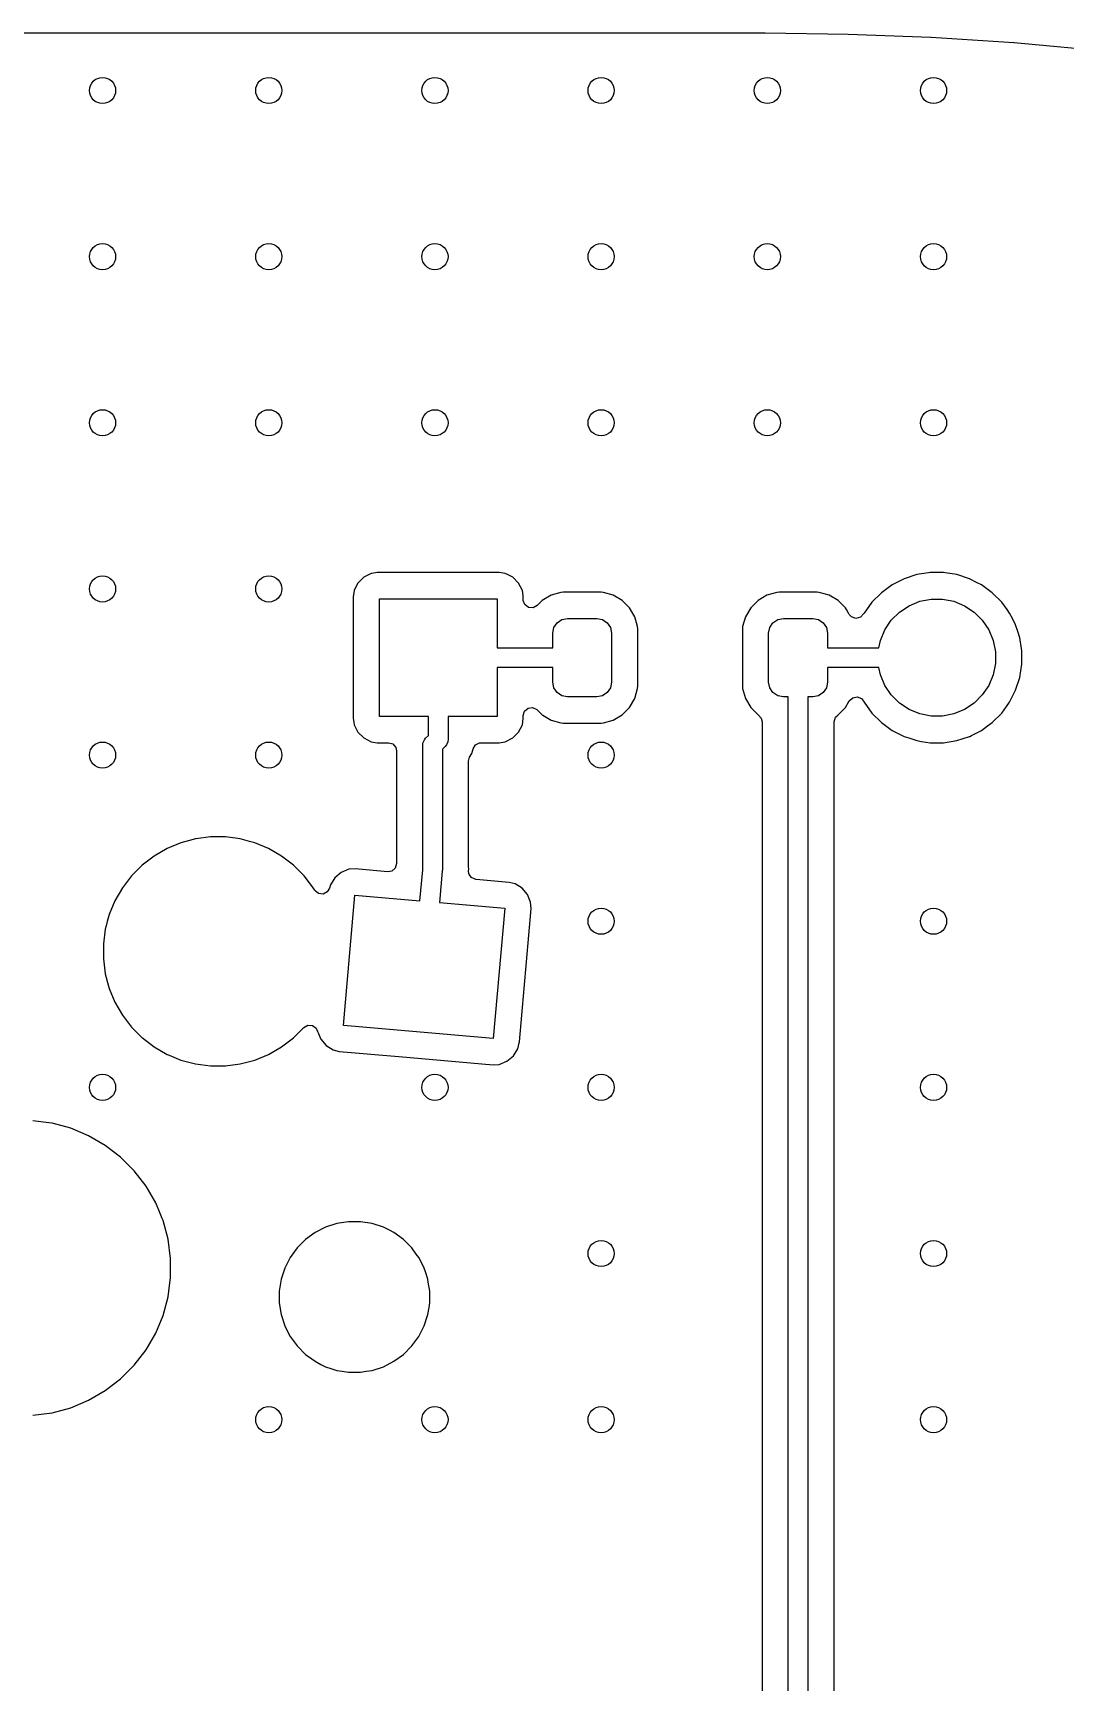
# Model space of a CAD drawing. Extents: x 2.6 to 14.2, y -9.4 to -3.8.
# Drawn here: x 4.741 to 5.362, y -4.788 to -3.796 of the extents above; entities that cross this region are included whole.
import ezdxf

# ---------------------------------------------------------------- set-up
doc = ezdxf.new("R2010")
doc.units = 0
doc.header["$MEASUREMENT"] = 0
doc.layers.add('BLACK', color=7, linetype='CONTINUOUS')

msp = doc.modelspace()

# ---------------------------------------------------------------- linework, layer by layer
at = {"layer": 'BLACK', "linetype": 'CONTINUOUS'}
for p, q in [((2.71917, -3.79592), (5.17827, -3.79592)), ((5.17827, -3.79592), (5.18188, -3.79592)), ((5.18188, -3.79592), (5.18195, -3.79592)), ((5.18195, -3.79592), (5.2318, -3.79656)), ((5.2318, -3.79656), (5.23193, -3.79657)), ((5.23193, -3.79657), (5.28171, -3.7985)), ((5.28171, -3.7985), (5.28184, -3.79851)), ((5.28184, -3.79851), (5.33156, -3.80173)), ((5.33156, -3.80173), (5.33168, -3.80174)), ((5.33168, -3.80174), (5.38131, -3.80625)), ((4.9361, -4.12854), (4.93458, -4.13152)), ((4.93685, -4.12707), (4.9361, -4.12854)), ((4.94038, -4.12353), (4.93685, -4.12707)), ((4.93685, -4.12707), (4.93685, -4.12707)), ((4.93685, -4.12707), (4.93685, -4.12707)), ((4.94483, -4.12127), (4.94038, -4.12353)), ((4.94038, -4.12353), (4.94038, -4.12353)), ((4.94038, -4.12353), (4.94038, -4.12353)), ((4.94534, -4.12119), (4.94483, -4.12127)), ((4.94853, -4.12068), (4.94534, -4.12119)), ((5.02187, -4.12068), (4.94853, -4.12068)), ((5.02557, -4.12127), (5.02187, -4.12068)), ((5.02689, -4.12194), (5.02557, -4.12127)), ((5.03002, -4.12353), (5.02689, -4.12194)), ((5.03355, -4.12707), (5.03002, -4.12353)), ((5.03002, -4.12353), (5.03002, -4.12353)), ((5.03002, -4.12353), (5.03002, -4.12353)), ((5.03582, -4.13152), (5.03355, -4.12707)), ((5.03355, -4.12707), (5.03355, -4.12707)), ((5.03355, -4.12707), (5.03355, -4.12707)), ((5.25837, -4.12809), (5.25185, -4.13283)), ((5.26555, -4.12443), (5.25837, -4.12809)), ((5.27321, -4.12194), (5.26555, -4.12443)), ((5.28021, -4.12083), (5.27321, -4.12194)), ((5.28117, -4.12068), (5.28021, -4.12083)), ((5.28923, -4.12068), (5.28117, -4.12068)), ((5.29029, -4.12085), (5.28923, -4.12068)), ((5.29719, -4.12194), (5.29029, -4.12085)), ((5.30486, -4.12443), (5.29719, -4.12194)), ((5.30955, -4.12682), (5.30486, -4.12443)), ((5.31204, -4.12809), (5.30955, -4.12682)), ((5.31856, -4.13283), (5.31204, -4.12809)), ((5.31204, -4.12809), (5.31204, -4.12809)), ((5.31204, -4.12809), (5.31204, -4.12809)), ((4.93458, -4.13152), (4.934, -4.13521)), ((4.934, -4.13521), (4.934, -4.20856)), ((4.94977, -4.20731), (4.94977, -4.13645)), ((4.94977, -4.13645), (5.02063, -4.13645)), ((5.02063, -4.13645), (5.02063, -4.16598)), ((5.0363, -4.13457), (5.03582, -4.13152)), ((5.0364, -4.13521), (5.0363, -4.13457)), ((5.0364, -4.13706), (5.0364, -4.13521)), ((5.03641, -4.13741), (5.0364, -4.13706)), ((5.03738, -4.13999), (5.03641, -4.13741)), ((5.04774, -4.13751), (5.04474, -4.14051)), ((5.0531, -4.13434), (5.04774, -4.1375)), ((5.04774, -4.1375), (5.04774, -4.13751)), ((5.05907, -4.1326), (5.0531, -4.13434)), ((5.0531, -4.13434), (5.0531, -4.13434)), ((5.06047, -4.13249), (5.05907, -4.1326)), ((5.08316, -4.13249), (5.06047, -4.13249)), ((5.06047, -4.13249), (5.06047, -4.13249)), ((5.08456, -4.1326), (5.08316, -4.13249)), ((5.09053, -4.13434), (5.08456, -4.1326)), ((5.08456, -4.1326), (5.08456, -4.1326)), ((5.09589, -4.1375), (5.09053, -4.13434)), ((5.09053, -4.13434), (5.09053, -4.13434)), ((5.09589, -4.13751), (5.09589, -4.1375)), ((5.10029, -4.1419), (5.09589, -4.13751)), ((5.17766, -4.13751), (5.17327, -4.1419)), ((5.18302, -4.13434), (5.17766, -4.1375)), ((5.17766, -4.1375), (5.17766, -4.13751)), ((5.18899, -4.1326), (5.18302, -4.13434)), ((5.18302, -4.13434), (5.18302, -4.13434)), ((5.19039, -4.13249), (5.18899, -4.1326)), ((5.21308, -4.13249), (5.19039, -4.13249)), ((5.19039, -4.13249), (5.19039, -4.13249)), ((5.21448, -4.1326), (5.21308, -4.13249)), ((5.22045, -4.13434), (5.21448, -4.1326)), ((5.21448, -4.1326), (5.21448, -4.1326)), ((5.22581, -4.1375), (5.22045, -4.13434)), ((5.22045, -4.13434), (5.22045, -4.13434)), ((5.22581, -4.13751), (5.22581, -4.1375)), ((5.23021, -4.1419), (5.22581, -4.13751)), ((5.24615, -4.13853), (5.24141, -4.14505)), ((5.25185, -4.13283), (5.24615, -4.13853)), ((5.2685, -4.14063), (5.27492, -4.13797)), ((5.27492, -4.13797), (5.28173, -4.13662)), ((5.28173, -4.13662), (5.28867, -4.13662)), ((5.28867, -4.13662), (5.29549, -4.13797)), ((5.29549, -4.13797), (5.3019, -4.14063)), ((5.32425, -4.13853), (5.31856, -4.13283)), ((5.32746, -4.14294), (5.32425, -4.13853)), ((5.03958, -4.14164), (5.03738, -4.13999)), ((5.04232, -4.14183), (5.03958, -4.14164)), ((5.04474, -4.14051), (5.04232, -4.14183)), ((5.05957, -4.14893), (5.06296, -4.14826)), ((5.06296, -4.14826), (5.08067, -4.14826)), ((5.08067, -4.14826), (5.08406, -4.14893)), ((5.10085, -4.14287), (5.10029, -4.1419)), ((5.10029, -4.1419), (5.10029, -4.1419)), ((5.10345, -4.14726), (5.10085, -4.14287)), ((5.10519, -4.15324), (5.10345, -4.14726)), ((5.1701, -4.14726), (5.16836, -4.15323)), ((5.17326, -4.1419), (5.1701, -4.14726)), ((5.1701, -4.14726), (5.1701, -4.14726)), ((5.17327, -4.1419), (5.17326, -4.1419)), ((5.18949, -4.14893), (5.19288, -4.14826)), ((5.19288, -4.14826), (5.21059, -4.14826)), ((5.21059, -4.14826), (5.21398, -4.14893)), ((5.23078, -4.14287), (5.23021, -4.1419)), ((5.23021, -4.1419), (5.23021, -4.1419)), ((5.23207, -4.14505), (5.23078, -4.14287)), ((5.23256, -4.14589), (5.23207, -4.14505)), ((5.23395, -4.1474), (5.23256, -4.14589)), ((5.23656, -4.14828), (5.23395, -4.1474)), ((5.23923, -4.14762), (5.23656, -4.14828)), ((5.24112, -4.14562), (5.23923, -4.14762)), ((5.24141, -4.14505), (5.24112, -4.14562)), ((5.25781, -4.1494), (5.26272, -4.14449)), ((5.26272, -4.14449), (5.2685, -4.14063)), ((5.3019, -4.14063), (5.30768, -4.14449)), ((5.30768, -4.14449), (5.31259, -4.1494)), ((5.32899, -4.14505), (5.32746, -4.14294)), ((5.33068, -4.14835), (5.32899, -4.14505)), ((5.33265, -4.15223), (5.33068, -4.14835)), ((5.0541, -4.15712), (5.05477, -4.15373)), ((5.0541, -4.16598), (5.0541, -4.15712)), ((5.05477, -4.15373), (5.05669, -4.15085)), ((5.05669, -4.15085), (5.05957, -4.14893)), ((5.08406, -4.14893), (5.08694, -4.15085)), ((5.08694, -4.15085), (5.08886, -4.15373)), ((5.08886, -4.15373), (5.08953, -4.15712)), ((5.08953, -4.15712), (5.08953, -4.18665)), ((5.1053, -4.15463), (5.10519, -4.15324)), ((5.1053, -4.18913), (5.1053, -4.15463)), ((5.16836, -4.15324), (5.16825, -4.15463)), ((5.16825, -4.15463), (5.16825, -4.18913)), ((5.16836, -4.15323), (5.16836, -4.15324)), ((5.18402, -4.15712), (5.18469, -4.15373)), ((5.18402, -4.18665), (5.18402, -4.15712)), ((5.18469, -4.15373), (5.18661, -4.15085)), ((5.18661, -4.15085), (5.18949, -4.14893)), ((5.21398, -4.14893), (5.21686, -4.15085)), ((5.21686, -4.15085), (5.21878, -4.15373)), ((5.21878, -4.15373), (5.21945, -4.15712)), ((5.21945, -4.15712), (5.21945, -4.16598)), ((5.25129, -4.1616), (5.25395, -4.15518)), ((5.25395, -4.15518), (5.25781, -4.1494)), ((5.31259, -4.1494), (5.31645, -4.15518)), ((5.31645, -4.15518), (5.31911, -4.1616)), ((5.33392, -4.15612), (5.33265, -4.15223)), ((5.33265, -4.15223), (5.33265, -4.15223)), ((5.33265, -4.15223), (5.33265, -4.15223)), ((5.33514, -4.15989), (5.33392, -4.15612)), ((5.02063, -4.16598), (5.0541, -4.16598)), ((5.21945, -4.16598), (5.25042, -4.16598)), ((5.25042, -4.16598), (5.25129, -4.1616)), ((5.31911, -4.1616), (5.32046, -4.16841)), ((5.32046, -4.16841), (5.32046, -4.17535)), ((5.33618, -4.16645), (5.33514, -4.15989)), ((5.3364, -4.16785), (5.33618, -4.16645)), ((5.3364, -4.17591), (5.3364, -4.16785)), ((5.02457, -4.17779), (5.02063, -4.17779)), ((5.02063, -4.17779), (5.02063, -4.20731)), ((5.0541, -4.17779), (5.02457, -4.17779)), ((5.0541, -4.18665), (5.0541, -4.17779)), ((5.24406, -4.17779), (5.21945, -4.17779)), ((5.21945, -4.17779), (5.21945, -4.18665)), ((5.25042, -4.17779), (5.24406, -4.17779)), ((5.25129, -4.18217), (5.25042, -4.17779)), ((5.32046, -4.17535), (5.31911, -4.18217)), ((5.33514, -4.18387), (5.3364, -4.17591)), ((5.05477, -4.19004), (5.0541, -4.18665)), ((5.08953, -4.18665), (5.08886, -4.19004)), ((5.18469, -4.19004), (5.18402, -4.18665)), ((5.21945, -4.18665), (5.21878, -4.19004)), ((5.25395, -4.18858), (5.25129, -4.18217)), ((5.31911, -4.18217), (5.31645, -4.18858)), ((5.33265, -4.19154), (5.33514, -4.18387)), ((5.05669, -4.19291), (5.05477, -4.19004)), ((5.05957, -4.19483), (5.05669, -4.19291)), ((5.06296, -4.1955), (5.05957, -4.19483)), ((5.08067, -4.1955), (5.06296, -4.1955)), ((5.08406, -4.19483), (5.08067, -4.1955)), ((5.08694, -4.19291), (5.08406, -4.19483)), ((5.08886, -4.19004), (5.08694, -4.19291)), ((5.10029, -4.20186), (5.10345, -4.1965)), ((5.10345, -4.1965), (5.10519, -4.19053)), ((5.10519, -4.19053), (5.1053, -4.18913)), ((5.16825, -4.18913), (5.16825, -4.18913)), ((5.16825, -4.18913), (5.16836, -4.19053)), ((5.16836, -4.19053), (5.1701, -4.1965)), ((5.1701, -4.1965), (5.1701, -4.1965)), ((5.1701, -4.1965), (5.17326, -4.20186)), ((5.18661, -4.19291), (5.18469, -4.19004)), ((5.18949, -4.19483), (5.18661, -4.19291)), ((5.19288, -4.1955), (5.18949, -4.19483)), ((5.19583, -4.1955), (5.19288, -4.1955)), ((5.19583, -4.88118), (5.19583, -4.1955)), ((5.21059, -4.1955), (5.20764, -4.1955)), ((5.20764, -4.1955), (5.20764, -4.88363)), ((5.21398, -4.19483), (5.21059, -4.1955)), ((5.21686, -4.19291), (5.21398, -4.19483)), ((5.21878, -4.19004), (5.21686, -4.19291)), ((5.23021, -4.20186), (5.23256, -4.19787)), ((5.23256, -4.19787), (5.23458, -4.196)), ((5.23458, -4.196), (5.23728, -4.1955)), ((5.23728, -4.1955), (5.23982, -4.19655)), ((5.23982, -4.19655), (5.24112, -4.19814)), ((5.24112, -4.19814), (5.24141, -4.19872)), ((5.25781, -4.19436), (5.25395, -4.18858)), ((5.26272, -4.19927), (5.25781, -4.19436)), ((5.31259, -4.19436), (5.30768, -4.19927)), ((5.31645, -4.18858), (5.31259, -4.19436)), ((5.32899, -4.19872), (5.33265, -4.19154)), ((4.9793, -4.20731), (4.94977, -4.20731)), ((4.9793, -4.21872), (4.9793, -4.20731)), ((5.02063, -4.20731), (4.99111, -4.20731)), ((4.99111, -4.20731), (4.99111, -4.22116)), ((5.0364, -4.2067), (5.03718, -4.20406)), ((5.0364, -4.20856), (5.0364, -4.2067)), ((5.03718, -4.20406), (5.03926, -4.20226)), ((5.03926, -4.20226), (5.04198, -4.20187)), ((5.04198, -4.20187), (5.04448, -4.20301)), ((5.04448, -4.20301), (5.04474, -4.20325)), ((5.04474, -4.20325), (5.04774, -4.20626)), ((5.04774, -4.20626), (5.04774, -4.20626)), ((5.04774, -4.20626), (5.04811, -4.20647)), ((5.04811, -4.20647), (5.0531, -4.20943)), ((5.09053, -4.20943), (5.09589, -4.20626)), ((5.09589, -4.20626), (5.10029, -4.20186)), ((5.17326, -4.20186), (5.17327, -4.20186)), ((5.17327, -4.20186), (5.17766, -4.20626)), ((5.17766, -4.20626), (5.17766, -4.20626)), ((5.17766, -4.20626), (5.17767, -4.20626)), ((5.17767, -4.20626), (5.17767, -4.20626)), ((5.17767, -4.20626), (5.17791, -4.20645)), ((5.17791, -4.20645), (5.17788, -4.20649)), ((5.17788, -4.20649), (5.17954, -4.20827)), ((5.17954, -4.20827), (5.18006, -4.21046)), ((5.22341, -4.21046), (5.22418, -4.20782)), ((5.22418, -4.20782), (5.22559, -4.20647)), ((5.22557, -4.20645), (5.22581, -4.20626)), ((5.22559, -4.20647), (5.22557, -4.20645)), ((5.22581, -4.20626), (5.23021, -4.20186)), ((5.22581, -4.20626), (5.22581, -4.20626)), ((5.22581, -4.20626), (5.22581, -4.20626)), ((5.22581, -4.20626), (5.22581, -4.20626)), ((5.24141, -4.19872), (5.24615, -4.20524)), ((5.24615, -4.20524), (5.25185, -4.21094)), ((5.2685, -4.20313), (5.26272, -4.19927)), ((5.27492, -4.20579), (5.2685, -4.20313)), ((5.28173, -4.20714), (5.27492, -4.20579)), ((5.28867, -4.20714), (5.28173, -4.20714)), ((5.29549, -4.20579), (5.28867, -4.20714)), ((5.3019, -4.20313), (5.29549, -4.20579)), ((5.30768, -4.19927), (5.3019, -4.20313)), ((5.31856, -4.21094), (5.32425, -4.20524)), ((5.32425, -4.20524), (5.32713, -4.20128)), ((5.32425, -4.20524), (5.32425, -4.20524)), ((5.32425, -4.20524), (5.32425, -4.20524)), ((5.32713, -4.20128), (5.32899, -4.19872)), ((4.934, -4.20856), (4.93434, -4.21073)), ((4.93434, -4.21073), (4.93458, -4.21225)), ((4.93458, -4.21225), (4.93685, -4.2167)), ((4.93685, -4.2167), (4.93685, -4.2167)), ((4.93685, -4.2167), (4.93685, -4.2167)), ((4.93685, -4.2167), (4.94038, -4.22023)), ((5.03002, -4.22023), (5.03355, -4.2167)), ((5.03355, -4.2167), (5.03582, -4.21225)), ((5.03582, -4.21225), (5.0364, -4.20856)), ((5.03582, -4.21225), (5.03582, -4.21225)), ((5.03582, -4.21225), (5.03582, -4.21225)), ((5.0531, -4.20943), (5.05907, -4.21116)), ((5.05907, -4.21116), (5.06047, -4.21127)), ((5.06047, -4.21127), (5.08316, -4.21127)), ((5.08316, -4.21127), (5.08456, -4.21116)), ((5.08456, -4.21116), (5.09053, -4.20943)), ((5.18006, -4.21046), (5.18006, -4.87263)), ((5.22341, -4.88648), (5.22341, -4.21046)), ((5.25185, -4.21094), (5.25683, -4.21456)), ((5.25683, -4.21456), (5.25837, -4.21567)), ((5.25837, -4.21567), (5.26285, -4.21796)), ((5.26285, -4.21796), (5.26555, -4.21933)), ((5.30616, -4.21867), (5.31204, -4.21567)), ((5.31204, -4.21567), (5.3157, -4.21301)), ((5.3157, -4.21301), (5.31856, -4.21094)), ((5.31856, -4.21094), (5.31856, -4.21094)), ((5.31856, -4.21094), (5.31856, -4.21094)), ((4.94038, -4.22023), (4.94038, -4.22023)), ((4.94038, -4.22023), (4.94038, -4.22023)), ((4.94038, -4.22023), (4.94483, -4.2225)), ((4.94483, -4.2225), (4.94483, -4.2225)), ((4.94483, -4.2225), (4.94853, -4.22308)), ((4.94853, -4.22308), (4.94853, -4.22308)), ((4.94853, -4.22308), (4.95522, -4.22308)), ((4.95522, -4.22308), (4.95786, -4.22386)), ((4.95786, -4.22386), (4.95966, -4.22594)), ((4.95966, -4.22594), (4.9601, -4.22796)), ((4.9601, -4.22796), (4.9601, -4.29588)), ((4.97587, -4.22459), (4.97598, -4.22343)), ((4.97587, -4.29958), (4.97587, -4.22459)), ((4.97598, -4.22343), (4.9765, -4.2222)), ((4.9765, -4.2222), (4.97687, -4.22131)), ((4.97687, -4.22131), (4.9776, -4.22041)), ((4.9776, -4.22041), (4.9793, -4.21872)), ((4.98938, -4.22534), (4.98768, -4.22703)), ((4.98768, -4.22703), (4.98768, -4.29984)), ((4.99011, -4.22444), (4.98938, -4.22534)), ((4.9909, -4.22254), (4.99011, -4.22444)), ((4.99099, -4.22231), (4.9909, -4.22254)), ((4.99111, -4.22116), (4.99099, -4.22231)), ((5.0054, -4.22953), (5.00613, -4.22681)), ((5.00613, -4.22681), (5.00615, -4.2267)), ((5.00613, -4.22681), (5.00613, -4.22681)), ((5.00615, -4.2267), (5.00759, -4.22435)), ((5.00759, -4.22435), (5.01006, -4.22315)), ((5.01006, -4.22315), (5.01087, -4.22308)), ((5.01087, -4.22308), (5.02187, -4.22308)), ((5.02187, -4.22308), (5.02557, -4.2225)), ((5.02187, -4.22308), (5.02187, -4.22308)), ((5.02557, -4.2225), (5.03002, -4.22023)), ((5.26555, -4.21933), (5.26555, -4.21933)), ((5.26555, -4.21933), (5.26555, -4.21933)), ((5.26555, -4.21933), (5.26831, -4.22023)), ((5.26831, -4.22023), (5.27321, -4.22182)), ((5.27321, -4.22182), (5.27605, -4.22227)), ((5.27605, -4.22227), (5.28117, -4.22308)), ((5.28117, -4.22308), (5.28117, -4.22308)), ((5.28117, -4.22308), (5.28923, -4.22308)), ((5.28923, -4.22308), (5.29719, -4.22182)), ((5.28923, -4.22308), (5.28923, -4.22308)), ((5.29719, -4.22182), (5.30486, -4.21933)), ((5.30486, -4.21933), (5.30499, -4.21926)), ((5.30499, -4.21926), (5.30616, -4.21867)), ((5.00345, -4.23421), (5.0041, -4.23177)), ((5.00345, -4.29752), (5.00345, -4.23421)), ((5.0041, -4.23177), (5.0054, -4.22953)), ((4.82207, -4.28679), (4.81424, -4.29131)), ((4.83041, -4.28334), (4.82207, -4.28679)), ((4.82207, -4.28679), (4.82207, -4.28679)), ((4.83547, -4.28198), (4.83041, -4.28334)), ((4.83914, -4.281), (4.83547, -4.28198)), ((4.83957, -4.28094), (4.83914, -4.281)), ((4.8481, -4.27982), (4.83957, -4.28094)), ((4.85713, -4.27982), (4.8481, -4.27982)), ((4.8481, -4.27982), (4.8481, -4.27982)), ((4.86459, -4.2808), (4.85713, -4.27982)), ((4.85713, -4.27982), (4.85713, -4.27982)), ((4.86609, -4.281), (4.86459, -4.2808)), ((4.87156, -4.28247), (4.86609, -4.281)), ((4.87481, -4.28334), (4.87156, -4.28247)), ((4.88316, -4.28679), (4.87481, -4.28334)), ((4.89098, -4.29131), (4.88316, -4.28679)), ((4.88316, -4.28679), (4.88316, -4.28679)), ((4.80708, -4.29681), (4.80069, -4.3032)), ((4.81424, -4.29131), (4.80708, -4.29681)), ((4.89815, -4.29681), (4.89098, -4.29131)), ((4.90454, -4.3032), (4.89815, -4.29681)), ((4.89815, -4.29681), (4.89815, -4.29681)), ((4.9601, -4.29588), (4.95933, -4.29852)), ((5.00345, -4.29757), (5.00345, -4.29752)), ((5.00345, -4.29759), (5.00345, -4.29757)), ((5.00345, -4.29798), (5.00345, -4.29759)), ((4.80069, -4.3032), (4.79519, -4.31037)), ((4.90539, -4.30431), (4.90454, -4.3032)), ((4.90454, -4.3032), (4.90454, -4.3032)), ((4.90454, -4.3032), (4.90454, -4.3032)), ((4.91004, -4.31037), (4.90539, -4.30431)), ((4.92297, -4.30437), (4.92032, -4.30861)), ((4.92679, -4.30116), (4.92297, -4.30437)), ((4.93142, -4.29929), (4.92679, -4.30116)), ((4.93515, -4.29903), (4.93142, -4.29929)), ((4.95479, -4.30075), (4.93515, -4.29903)), ((4.95725, -4.30032), (4.95479, -4.30075)), ((4.95933, -4.29852), (4.95725, -4.30032)), ((4.97423, -4.31828), (4.97587, -4.29958)), ((4.98766, -4.30036), (4.986, -4.3193)), ((4.98768, -4.29984), (4.98766, -4.3001)), ((4.98766, -4.3001), (4.98766, -4.30036)), ((5.00362, -4.29889), (5.00345, -4.29798)), ((5.00349, -4.30035), (5.00362, -4.29889)), ((5.00349, -4.3006), (5.00349, -4.30035)), ((5.00366, -4.30157), (5.00349, -4.3006)), ((5.00371, -4.30197), (5.00366, -4.30157)), ((5.00375, -4.30203), (5.00371, -4.30197)), ((5.00377, -4.30217), (5.00375, -4.30203)), ((5.00452, -4.3032), (5.00377, -4.30217)), ((5.00523, -4.30427), (5.00452, -4.3032)), ((5.00532, -4.30431), (5.00523, -4.30427)), ((5.00538, -4.30439), (5.00532, -4.30431)), ((5.00657, -4.30486), (5.00538, -4.30439)), ((5.00774, -4.30537), (5.00657, -4.30486)), ((5.00785, -4.30536), (5.00774, -4.30537)), ((5.00795, -4.3054), (5.00785, -4.30536)), ((5.02783, -4.30714), (5.00795, -4.3054)), ((5.02964, -4.30759), (5.02783, -4.30714)), ((5.02783, -4.30714), (5.02783, -4.30714)), ((5.02783, -4.30714), (5.02783, -4.30714)), ((5.02783, -4.30714), (5.02783, -4.30714)), ((5.03146, -4.30804), (5.02964, -4.30759)), ((4.79519, -4.31037), (4.79067, -4.31819)), ((4.91087, -4.31181), (4.91004, -4.31037)), ((4.91004, -4.31037), (4.91004, -4.31037)), ((4.91004, -4.31037), (4.91004, -4.31037)), ((4.9111, -4.31217), (4.91087, -4.31181)), ((4.91326, -4.31389), (4.9111, -4.31217)), ((4.91599, -4.31417), (4.91326, -4.31389)), ((4.91845, -4.31292), (4.91599, -4.31417)), ((4.91984, -4.31055), (4.91845, -4.31292)), ((4.92032, -4.30861), (4.91984, -4.31055)), ((4.92032, -4.30861), (4.92032, -4.30861)), ((4.92815, -4.39328), (4.93501, -4.31484)), ((4.93501, -4.31484), (4.97423, -4.31828)), ((5.03569, -4.31069), (5.03146, -4.30804)), ((5.03146, -4.30804), (5.03146, -4.30804)), ((5.03891, -4.31451), (5.03569, -4.31069)), ((5.04078, -4.31915), (5.03891, -4.31451)), ((4.78721, -4.32654), (4.78609, -4.33073)), ((4.79067, -4.31819), (4.78721, -4.32654)), ((4.79067, -4.31819), (4.79067, -4.31819)), ((4.986, -4.3193), (5.02522, -4.32274)), ((5.02522, -4.32274), (5.01836, -4.40118)), ((5.03402, -4.4031), (5.04104, -4.32287)), ((5.04103, -4.32281), (5.04078, -4.31915)), ((5.04104, -4.32287), (5.04103, -4.32281)), ((4.78488, -4.33526), (4.7837, -4.34422)), ((4.78541, -4.33327), (4.78488, -4.33526)), ((4.78488, -4.33526), (4.78488, -4.33526)), ((4.78609, -4.33073), (4.78541, -4.33327)), ((4.7837, -4.34422), (4.7837, -4.35325)), ((4.7837, -4.35325), (4.78464, -4.36041)), ((4.78464, -4.36041), (4.78488, -4.36221)), ((4.78488, -4.36221), (4.78688, -4.36968)), ((4.78688, -4.36968), (4.78721, -4.37094)), ((4.78721, -4.37094), (4.79067, -4.37928)), ((4.79067, -4.37928), (4.79067, -4.37928)), ((4.79067, -4.37928), (4.79519, -4.38711)), ((4.79519, -4.38711), (4.80069, -4.39427)), ((4.80069, -4.39427), (4.80069, -4.39427)), ((4.80069, -4.39427), (4.80708, -4.40066)), ((4.89815, -4.40066), (4.90437, -4.39444)), ((4.90437, -4.39444), (4.90678, -4.39313)), ((4.90678, -4.39313), (4.90953, -4.39332)), ((4.90953, -4.39332), (4.91173, -4.39497)), ((4.91173, -4.39497), (4.91245, -4.39652)), ((4.91245, -4.39652), (4.91245, -4.39652)), ((4.91245, -4.39652), (4.91247, -4.39657)), ((4.91247, -4.39657), (4.91258, -4.3968)), ((4.91258, -4.3968), (4.9126, -4.39688)), ((4.9126, -4.39688), (4.9126, -4.39688)), ((4.9126, -4.39688), (4.91308, -4.39807)), ((5.01836, -4.40118), (4.92815, -4.39328)), ((4.80708, -4.40066), (4.80708, -4.40066)), ((4.80708, -4.40066), (4.80708, -4.40066)), ((4.80708, -4.40066), (4.80724, -4.40079)), ((4.80724, -4.40079), (4.81424, -4.40616)), ((4.81424, -4.40616), (4.81424, -4.40616)), ((4.81424, -4.40616), (4.81424, -4.40616)), ((4.81424, -4.40616), (4.82207, -4.41068)), ((4.88316, -4.41068), (4.89098, -4.40616)), ((4.89098, -4.40616), (4.89815, -4.40066)), ((4.91308, -4.39807), (4.91429, -4.40107)), ((4.91429, -4.40107), (4.91447, -4.40151)), ((4.91447, -4.40151), (4.91768, -4.40533)), ((4.91768, -4.40533), (4.92191, -4.40798)), ((5.03305, -4.40741), (5.03396, -4.40379)), ((5.03396, -4.40379), (5.03402, -4.4031)), ((4.82207, -4.41068), (4.82207, -4.41068)), ((4.82207, -4.41068), (4.82207, -4.41068)), ((4.82207, -4.41068), (4.82337, -4.41122)), ((4.82337, -4.41122), (4.83041, -4.41414)), ((4.83041, -4.41414), (4.83914, -4.41647)), ((4.83914, -4.41647), (4.8481, -4.41765)), ((4.85713, -4.41765), (4.86609, -4.41647)), ((4.86609, -4.41647), (4.87481, -4.41414)), ((4.87481, -4.41414), (4.88316, -4.41068)), ((4.92191, -4.40798), (4.92554, -4.40888)), ((4.92554, -4.40888), (4.92554, -4.40888)), ((4.92554, -4.40888), (4.92554, -4.40888)), ((4.92554, -4.40888), (4.92554, -4.40888)), ((4.92554, -4.40888), (4.96158, -4.41204)), ((4.96158, -4.41204), (5.01822, -4.41699)), ((5.01822, -4.41699), (5.02195, -4.41673)), ((5.02195, -4.41673), (5.02658, -4.41486)), ((5.02658, -4.41486), (5.03041, -4.41165)), ((5.03041, -4.41165), (5.03305, -4.40741)), ((4.8481, -4.41765), (4.8481, -4.41765)), ((4.8481, -4.41765), (4.85713, -4.41765)), ((4.85713, -4.41765), (4.85713, -4.41765)), ((4.75096, -4.45192), (4.74137, -4.45066)), ((4.74137, -4.45066), (4.74137, -4.45066)), ((4.75289, -4.45217), (4.75096, -4.45192)), ((4.7641, -4.45518), (4.75289, -4.45217)), ((4.77483, -4.45962), (4.7641, -4.45518)), ((4.7641, -4.45518), (4.7641, -4.45518)), ((4.7641, -4.45518), (4.7641, -4.45518)), ((4.77484, -4.45962), (4.77483, -4.45962)), ((4.78489, -4.46543), (4.77484, -4.45962)), ((4.79411, -4.4725), (4.78489, -4.46543)), ((4.80232, -4.48071), (4.79411, -4.4725)), ((4.79411, -4.4725), (4.79411, -4.4725)), ((4.80939, -4.48993), (4.80232, -4.48071)), ((4.80232, -4.48071), (4.80232, -4.48071)), ((4.8152, -4.49998), (4.80939, -4.48993)), ((4.8152, -4.49999), (4.8152, -4.49998)), ((4.81787, -4.50644), (4.8152, -4.49999)), ((4.81911, -4.50942), (4.81787, -4.50644)), ((4.81964, -4.51072), (4.81911, -4.50942)), ((4.82265, -4.52194), (4.81964, -4.51072)), ((4.91741, -4.51471), (4.91106, -4.51795)), ((4.9242, -4.51251), (4.91741, -4.51471)), ((4.91741, -4.51471), (4.91741, -4.51471)), ((4.93124, -4.5114), (4.9242, -4.51251)), ((4.93837, -4.5114), (4.93124, -4.5114)), ((4.93124, -4.5114), (4.93124, -4.5114)), ((4.94541, -4.51251), (4.93837, -4.5114)), ((4.93837, -4.5114), (4.93837, -4.5114)), ((4.95219, -4.51471), (4.94541, -4.51251)), ((4.95581, -4.51656), (4.95219, -4.51471)), ((4.95219, -4.51471), (4.95219, -4.51471)), ((4.82417, -4.53345), (4.82265, -4.52194)), ((4.90529, -4.52214), (4.90025, -4.52718)), ((4.91106, -4.51795), (4.90529, -4.52214)), ((4.90529, -4.52214), (4.90529, -4.52214)), ((4.95854, -4.51795), (4.95581, -4.51656)), ((4.96431, -4.52214), (4.95854, -4.51795)), ((4.95854, -4.51795), (4.95854, -4.51795)), ((4.95854, -4.51795), (4.95854, -4.51795)), ((4.96935, -4.52718), (4.96431, -4.52214)), ((4.96431, -4.52214), (4.96431, -4.52214)), ((4.82417, -4.54507), (4.82417, -4.53345)), ((4.89606, -4.53295), (4.89283, -4.5393)), ((4.90025, -4.52718), (4.89606, -4.53295)), ((4.90025, -4.52718), (4.90025, -4.52718)), ((4.97201, -4.53084), (4.96935, -4.52718)), ((4.96935, -4.52718), (4.96935, -4.52718)), ((4.97354, -4.53295), (4.97201, -4.53084)), ((4.97553, -4.53685), (4.97354, -4.53295)), ((4.8231, -4.55313), (4.82417, -4.54507)), ((4.89283, -4.5393), (4.89062, -4.54608)), ((4.89283, -4.5393), (4.89283, -4.5393)), ((4.97678, -4.5393), (4.97553, -4.53685)), ((4.97754, -4.54164), (4.97678, -4.5393)), ((4.97678, -4.5393), (4.97678, -4.5393)), ((4.97898, -4.54608), (4.97754, -4.54164)), ((4.82265, -4.55658), (4.8231, -4.55313)), ((4.89062, -4.54608), (4.88951, -4.55313)), ((4.88951, -4.55313), (4.88951, -4.56026)), ((4.97924, -4.54769), (4.97898, -4.54608)), ((4.9801, -4.55313), (4.97924, -4.54769)), ((4.9801, -4.56026), (4.9801, -4.55313)), ((4.81964, -4.5678), (4.82265, -4.55658)), ((4.88951, -4.56026), (4.89062, -4.5673)), ((4.97898, -4.5673), (4.97967, -4.56298)), ((4.97967, -4.56298), (4.9801, -4.56026)), ((4.8152, -4.57853), (4.81964, -4.5678)), ((4.89062, -4.5673), (4.89283, -4.57408)), ((4.89283, -4.57408), (4.89283, -4.57408)), ((4.89283, -4.57408), (4.89479, -4.57793)), ((4.97354, -4.58043), (4.97678, -4.57408)), ((4.97678, -4.57408), (4.97898, -4.5673)), ((4.80939, -4.58859), (4.8152, -4.57853)), ((4.89479, -4.57793), (4.89606, -4.58043)), ((4.89606, -4.58043), (4.89606, -4.58043)), ((4.89606, -4.58043), (4.90025, -4.5862)), ((4.96935, -4.5862), (4.97354, -4.58043)), ((4.80232, -4.5978), (4.80939, -4.58859)), ((4.90025, -4.5862), (4.90025, -4.5862)), ((4.90025, -4.5862), (4.90529, -4.59124)), ((4.90529, -4.59124), (4.90529, -4.59124)), ((4.90529, -4.59124), (4.90909, -4.594)), ((4.90909, -4.594), (4.91106, -4.59543)), ((4.91106, -4.59543), (4.91464, -4.59726)), ((4.95219, -4.59867), (4.95854, -4.59543)), ((4.95854, -4.59543), (4.96431, -4.59124)), ((4.96431, -4.59124), (4.96935, -4.5862)), ((4.79411, -4.60602), (4.80232, -4.5978)), ((4.91464, -4.59726), (4.91741, -4.59867)), ((4.91741, -4.59867), (4.91741, -4.59867)), ((4.91741, -4.59867), (4.92065, -4.59972)), ((4.92065, -4.59972), (4.9242, -4.60087)), ((4.9242, -4.60087), (4.92746, -4.60139)), ((4.92746, -4.60139), (4.93124, -4.60199)), ((4.93124, -4.60199), (4.93124, -4.60199)), ((4.93124, -4.60199), (4.93837, -4.60199)), ((4.93837, -4.60199), (4.94178, -4.60145)), ((4.94178, -4.60145), (4.94541, -4.60087)), ((4.94541, -4.60087), (4.95219, -4.59867)), ((4.77483, -4.6189), (4.78489, -4.61309)), ((4.78489, -4.61309), (4.79411, -4.60602)), ((4.75289, -4.62635), (4.7641, -4.62334)), ((4.7641, -4.62334), (4.77483, -4.6189)), ((4.74137, -4.62786), (4.75289, -4.62635))]:
    msp.add_line(p, q, dxfattribs=at)
at = {"layer": 'BLACK'}
for centre in [(4.78323, -3.83054), (4.88323, -3.83054), (4.98323, -3.83054), (5.08323, -3.83054), (5.18323, -3.83054), (5.28323, -3.83054), (4.78323, -3.93054), (4.88323, -3.93054), (4.98323, -3.93054), (5.08323, -3.93054), (5.18323, -3.93054), (5.28323, -3.93054), (4.78323, -4.03054), (4.88323, -4.03054), (4.98323, -4.03054), (5.08323, -4.03054), (5.18323, -4.03054), (5.28323, -4.03054), (4.78323, -4.13054), (4.88323, -4.13054), (4.78323, -4.23054), (4.88323, -4.23054), (5.08323, -4.23054), (5.08323, -4.33054), (5.28323, -4.33054), (4.78323, -4.43054), (4.98323, -4.43054), (5.08323, -4.43054), (5.28323, -4.43054), (5.08323, -4.53054), (5.28323, -4.53054), (4.88323, -4.63054), (4.98323, -4.63054), (5.08323, -4.63054), (5.28323, -4.63054)]:
    msp.add_circle(centre, 0.00787, dxfattribs=at)

doc.saveas('drawing.dxf')
